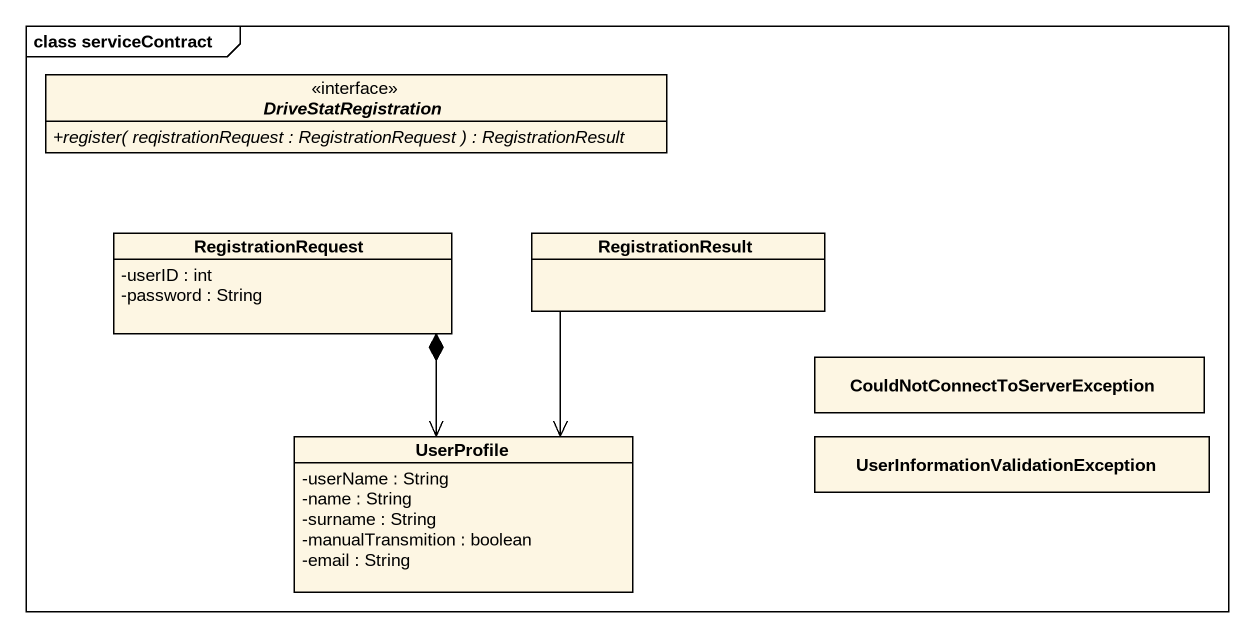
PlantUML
@startuml
mainframe class serviceContract
hide circle
hide empty members
skinparam classAttributeIconSize 0
interface DriveStatRegistration {
  {abstract} +register( reqistrationRequest : RegistrationRequest ) : RegistrationResult
}
class RegistrationRequest {
  -userID : int
  -password : String
}
class RegistrationResult
class "CouldNotConnectToServerException" as CouldNotConnectToServerExcep
class UserProfile {
  -userName : String
  -name : String
  -surname : String
  -manualTransmition : boolean
  -email : String
}
class "UserInformationValidationException" as UserInformationValidationExc
RegistrationRequest *--> UserProfile
RegistrationResult --> UserProfile
@enduml
